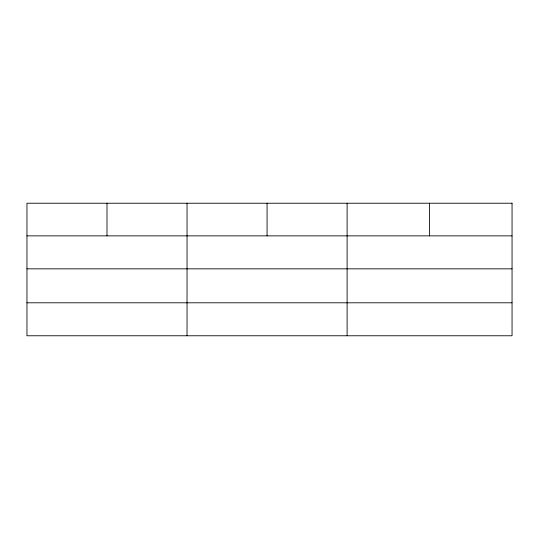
<?xml version="1.0" encoding="UTF-8"?>
<svg xmlns="http://www.w3.org/2000/svg" width="539" height="539" viewBox="0 0 539 539"><rect width="100%" height="100%" fill="white"/><g stroke="black" fill="none" stroke-linecap="round" stroke-linejoin="round"><path stroke-width="0.81" d="M26.95 235.866L512.05 235.866M26.95 268.84L512.05 268.84M26.95 302.803L512.05 302.803M429.583 203.23L429.583 235.866M347.116 203.23L347.116 335.77M267.074 203.23L267.074 235.866M187.033 203.23L187.033 335.77M106.992 203.23L106.992 235.866M512.05 203.23L26.95 203.23L26.95 335.77L512.05 335.77L512.05 203.23"/></g></svg>
